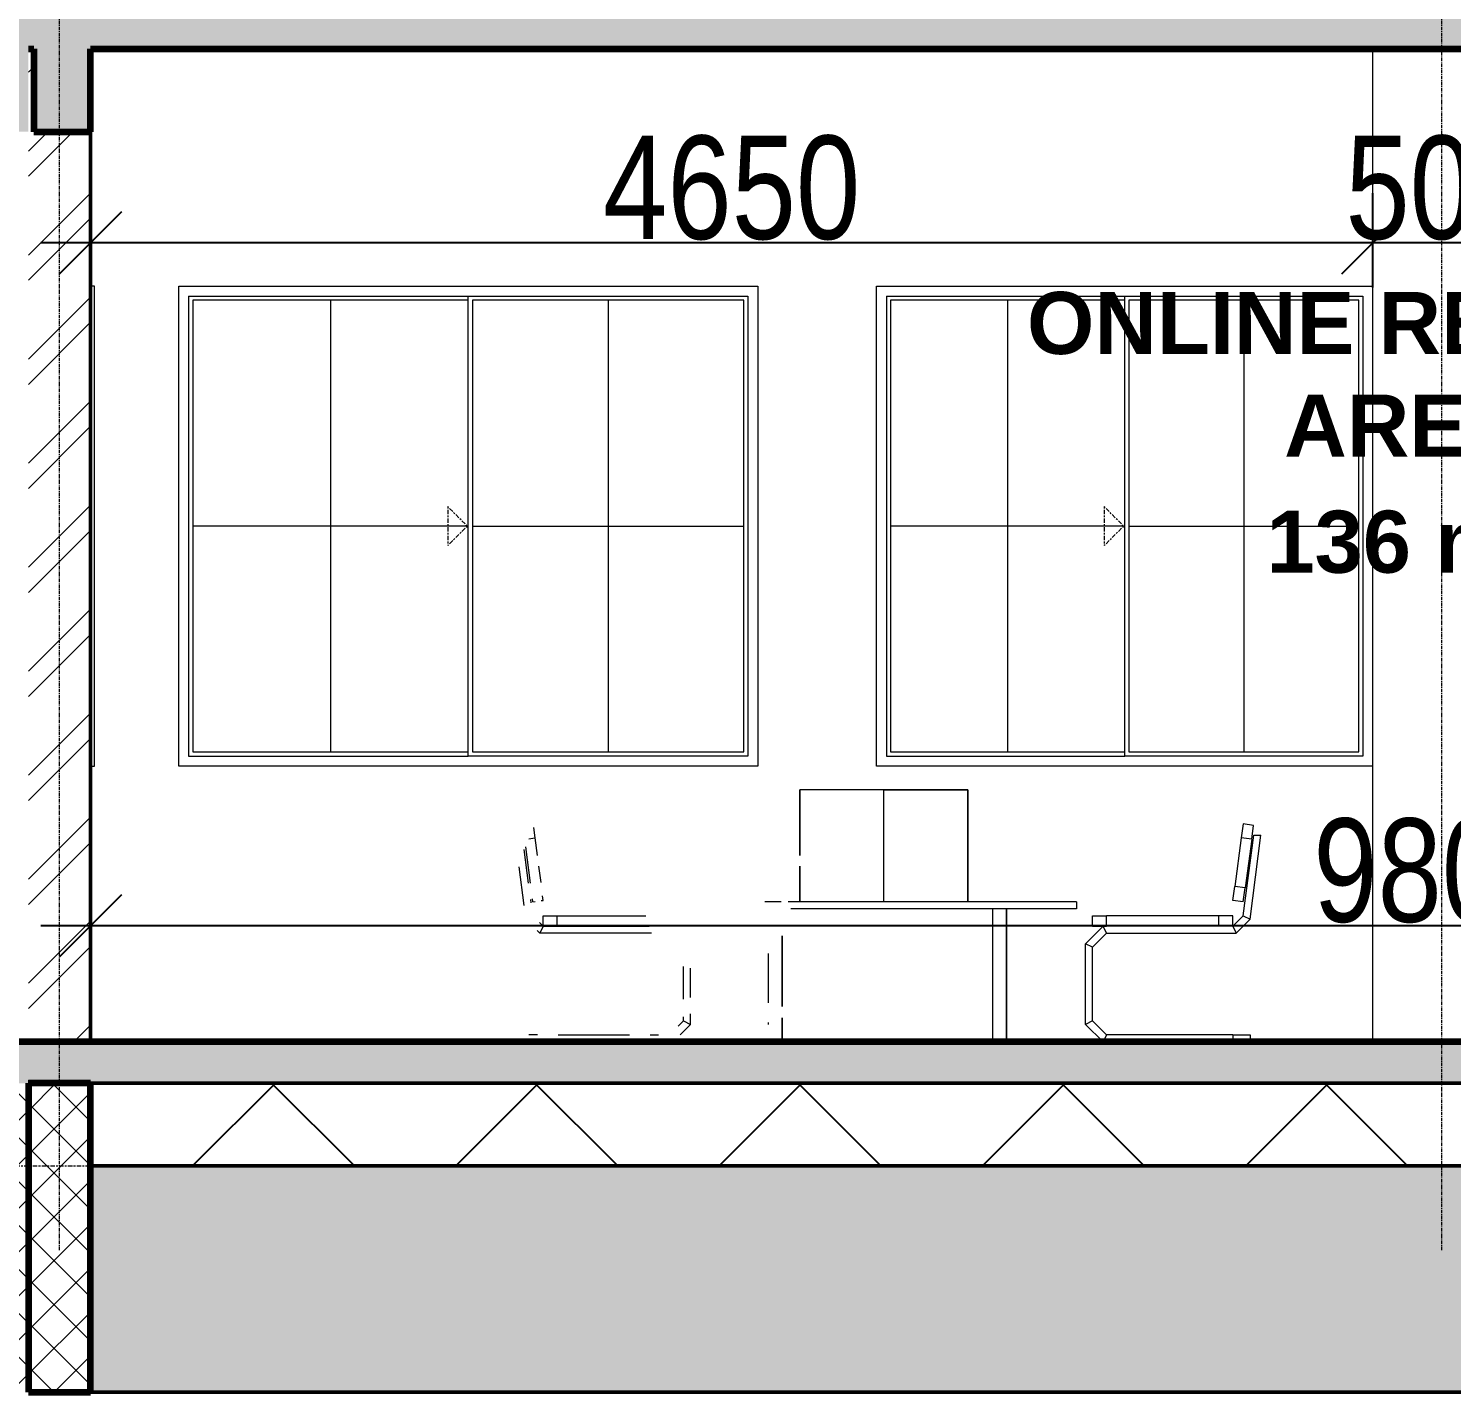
# Model space of a CAD drawing. Header units: millimetres. Extents: x -35190 to 411743, y -233114 to 23872.
# Drawn here: x 113218 to 118378, y -221579 to -216611 of the extents above; entities that cross this region are included whole.
import ezdxf

# ---------------------------------------------------------------- set-up
doc = ezdxf.new("R2010")
doc.units = ezdxf.units.MM
doc.linetypes.add('Centre', pattern=[31.75, 6.35, -4.7625, 15.875, -4.7625])
doc.linetypes.add('Grid Line', pattern=[22.225, 12.7, -3.175, 3.175, -3.175])
for name, color, linetype, lineweight in [('A-ANNO-DIMS', 211, 'Continuous', 9), ('A-AREA-IDEN', 2, 'Continuous', 9), ('A-DETL-GENF', 92, 'Continuous', 18), ('A-DETL-THIN', 151, 'Continuous', 18), ('A-FLOR-LEVL', 51, 'Continuous', 18), ('A-GLAZ', 151, 'Continuous', 18), ('A-WALL', 113, 'Continuous', 18), ('A-WALL-PATT', 111, 'Continuous', 18), ('G-IMPT', 8, 'Continuous', 18), ('I-FURN', 30, 'Continuous', 18), ('S-GRID', 1, 'Continuous', 9)]:
    doc.layers.add(name, color=color, linetype=linetype, lineweight=lineweight)
doc.styles.add('Arial_3', font='arial.ttf', dxfattribs={"width": 0.8, "height": 375})
doc.styles.add('Arial_B', font='arialbd.ttf', dxfattribs={"height": 225})
doc.dimstyles.new('main_4_5mm', dxfattribs={"dimscale": 304.8, "dimtxt": 382.597275, "dimasz": 0.738189, "dimexe": 0.590551, "dimexo": 0.0625, "dimgap": 0.024606, "dimtad": 1, "dimdec": 0, "dimzin": 0, "dimdsep": 46, "dimtxsty": 'Arial_3', "dimblk1": 'OBLIQUE', "dimblk2": 'OBLIQUE', "dimsah": 1, "dimcen": 0.09, "dimdle": 0.590551, "dimazin": 0, "dimtfac": 1, "dimtdec": 4, "dimtix": 1, "dimtmove": 0, "dimatfit": 3, "dimfxl": 0.590551, "dimfxlon": 1, "dimtvp": 1, "dimtolj": 1, "dimtzin": 0, "dimarcsym": 2})

# ---------------------------------------------------------------- blocks, each defined once
blk = doc.blocks.new('Sliding - 2L - SL2_1 X 1_8-V5-Section 3')
at = {"layer": 'A-GLAZ'}
for p, q in [((31438.9, 3190), (31423.9, 3190)), ((31438.9, 1450), (31438.9, 3190)), ((31423.9, 1450), (31438.9, 1450))]:
    blk.add_line(p, q, dxfattribs=at)
blk = doc.blocks.new('Sliding - 2L - SL2_1 X 1_8-416756-Section 3')
at = {"layer": 'A-GLAZ'}
for p, q in [((-10245.1, 3154), (-10245.1, 1486)), ((-10245.1, 3154), (-9231.1, 3154)), ((-9231.1, 1486), (-9231.1, 3154)), ((-9231.1, 3154), (-8217.1, 3154)), ((-8217.1, 3154), (-8217.1, 1486)), ((-10230.1, 3139), (-10230.1, 1501)), ((-9231.1, 3139), (-10230.1, 3139)), ((-9730.6, 3139), (-9730.6, 1501)), ((-9216, 3138.9), (-9216, 1501.1)), ((-8232.2, 3138.9), (-9216, 3138.9)), ((-8724.1, 3138.9), (-8724.1, 1501.1)), ((-8232.2, 1501.1), (-8232.2, 3138.9)), ((-9234.9, 2320), (-10230.1, 2320)), ((-9216, 2320), (-8232.2, 2320)), ((-10230.1, 1501), (-9231.1, 1501)), ((-9216, 1501.1), (-8232.2, 1501.1)), ((-10245.1, 1486), (-9231.1, 1486)), ((-8217.1, 1486), (-9231.1, 1486))]:
    blk.add_line(p, q, dxfattribs=at)
at = {"layer": 'A-GLAZ', "linetype": 'Centre'}
for p, q in [((-9234.9, 2320), (-9305.6, 2390.7)), ((-9305.6, 2390.7), (-9305.6, 2249.3)), ((-9234.9, 2320), (-9305.6, 2249.3))]:
    blk.add_line(p, q, dxfattribs=at)
blk = doc.blocks.new('Sliding - 2L - SL1_8 X 1_8-417365-Section 3')
at = {"layer": 'A-GLAZ'}
for p, q in [((-7715.1, 3154), (-7715.1, 1486)), ((-7715.1, 3154), (-6851.1, 3154)), ((-6851.1, 1486), (-6851.1, 3154)), ((-6851.1, 3154), (-5987.1, 3154)), ((-5987.1, 3154), (-5987.1, 1486)), ((-7700.1, 3139), (-7700.1, 1501)), ((-6851.1, 3139), (-7700.1, 3139)), ((-7275.6, 3139), (-7275.6, 1501)), ((-6836, 3138.9), (-6836, 1501.1)), ((-6002.2, 3138.9), (-6836, 3138.9)), ((-6419.1, 3138.9), (-6419.1, 1501.1)), ((-6002.2, 1501.1), (-6002.2, 3138.9)), ((-6854.9, 2320), (-7700.1, 2320)), ((-6836, 2320), (-6002.2, 2320)), ((-7700.1, 1501), (-6851.1, 1501)), ((-6836, 1501.1), (-6002.2, 1501.1)), ((-7715.1, 1486), (-6851.1, 1486)), ((-5987.1, 1486), (-6851.1, 1486))]:
    blk.add_line(p, q, dxfattribs=at)
at = {"layer": 'A-GLAZ', "linetype": 'Centre'}
for p, q in [((-6854.9, 2320), (-6925.6, 2390.7)), ((-6925.6, 2390.7), (-6925.6, 2249.3)), ((-6854.9, 2320), (-6925.6, 2249.3))]:
    blk.add_line(p, q, dxfattribs=at)
blk = doc.blocks.new('School05 - 12ZCVC05_dwg-579463-Section 3')
at = {"layer": 'G-IMPT', "lineweight": 9}
for p, q in [((-3574.6, 1364.4), (-3879.4, 1364.4)), ((-3574.6, 1364.4), (-3879.4, 1364.4)), ((-3879.4, 1364.4), (-3879.4, 1126.3)), ((-3879.4, 1126.3), (-3879.4, 1364.4)), ((-3269.8, 1364.4), (-3574.6, 1364.4)), ((-3574.6, 1364.4), (-3269.8, 1364.4)), ((-3574.6, 958), (-3574.6, 1364.4)), ((-3574.6, 958), (-3574.6, 1364.4)), ((-3269.8, 1364.4), (-3269.8, 958)), ((-3269.8, 958), (-3269.8, 1364.4)), ((-3879.4, 1086.6), (-3879.4, 958)), ((-3879.4, 958), (-3879.4, 1086.6)), ((-3946.9, 958), (-4005.8, 958)), ((-3946.9, 958), (-4005.8, 958)), ((-2876.1, 958), (-3921.5, 958)), ((-2876.1, 958), (-3921.5, 958)), ((-2876.1, 932.6), (-3911.6, 932.6)), ((-2876.1, 932.6), (-3911.6, 932.6)), ((-3180.9, 932.6), (-3180.9, 450)), ((-3180.9, 932.6), (-3180.9, 450)), ((-3130.1, 932.6), (-3130.1, 450)), ((-3130.1, 450), (-3130.1, 932.6)), ((-2876.1, 958), (-2876.1, 932.6)), ((-2876.1, 958), (-2876.1, 932.6)), ((-3942.9, 834.2), (-3942.9, 577.8)), ((-3942.9, 577.8), (-3942.9, 834.2)), ((-3993.7, 770.1), (-3993.7, 591)), ((-3993.7, 770.1), (-3993.7, 591)), ((-3993.7, 520.6), (-3993.7, 513.5)), ((-3993.7, 520.6), (-3993.7, 513.5)), ((-3942.9, 537.3), (-3942.9, 450)), ((-3942.9, 450), (-3942.9, 537.3))]:
    blk.add_line(p, q, dxfattribs=at)
blk = doc.blocks.new('School05 - School05-579469-Section 3')
blk.add_blockref('School05 - 12ZCVC05_dwg-579463-Section 3', (0, 0))
blk = doc.blocks.new('Armless_Chair_987 - 12ZSTG19_dwg-581259-Section 3')
at = {"layer": 'G-IMPT', "lineweight": 9}
for p, q in [((-4862, 1186.7), (-4840.1, 1189.6)), ((-4845.1, 1226.7), (-4840.1, 1189.6)), ((-4840.1, 1189.6), (-4831.5, 1126.3)), ((-4862.6, 1025.1), (-4878.5, 1147.3)), ((-4874.1, 1156.8), (-4856.3, 1025.5)), ((-4878.9, 945), (-4896.3, 1084.5)), ((-4826.2, 1086.6), (-4818.3, 1028.3)), ((-4853.3, 954), (-4854.9, 966.3)), ((-4847.2, 958), (-4848.6, 968.2)), ((-4847.2, 958), (-4839, 959.1)), ((-4816.7, 962.1), (-4809.4, 963.1)), ((-4809.4, 963.1), (-4811.7, 979.5)), ((-4809.1, 869.1), (-4822.7, 882.7)), ((-4809.1, 869.1), (-4809.1, 907.2)), ((-4809.1, 907.2), (-4758.3, 907.2)), ((-4758.3, 907.2), (-4437.5, 907.2)), ((-4758.3, 869.1), (-4758.3, 907.2)), ((-4821.8, 843.7), (-4831.9, 853.8)), ((-4809.1, 869.1), (-4821.8, 843.7)), ((-4417.3, 843.7), (-4821.8, 843.7)), ((-4809.1, 869.1), (-4758.3, 869.1)), ((-4758.3, 869.1), (-4425.4, 869.1)), ((-4301.1, 605.3), (-4301.1, 723.3)), ((-4275.7, 611.2), (-4275.7, 716.8)), ((-4320.4, 506.9), (-4301.1, 526.2)), ((-4301.1, 526.2), (-4301.1, 540.5)), ((-4301.1, 526.2), (-4275.7, 513.5)), ((-4275.7, 513.5), (-4275.7, 551.5)), ((-4830.2, 475.4), (-4861.5, 475.4)), ((-4755.7, 475.4), (-4496.7, 475.4)), ((-4422.2, 475.4), (-4390.9, 475.4)), ((-4313.4, 475.8), (-4275.7, 513.5)), ((-4872.6, 452.7), (-4872.6, 450)), ((-4809.1, 451.4), (-4809.1, 450))]:
    blk.add_line(p, q, dxfattribs=at)
blk = doc.blocks.new('Armless_Chair_987 - Armless_Chair_987-581265-Section 3')
blk.add_blockref('Armless_Chair_987 - 12ZSTG19_dwg-581259-Section 3', (0, 0))
blk = doc.blocks.new('Armless_Chair_987 - 12ZSTG19_dwg-V35-Section 3')
at = {"layer": 'G-IMPT', "lineweight": 9}
for p, q in [((-2271.5, 1240), (-2278.3, 1189.6)), ((-2233.7, 1234.9), (-2271.5, 1240)), ((-2278.3, 1189.6), (-2302.1, 1013.5)), ((-2240.5, 1184.5), (-2278.3, 1189.6)), ((-2271.2, 907.2), (-2233.1, 1199.3)), ((-2245.8, 894.5), (-2207.7, 1199.3)), ((-2240.5, 1184.5), (-2233.7, 1234.9)), ((-2233.1, 1199.3), (-2207.7, 1199.3)), ((-2240.5, 1184.5), (-2264.4, 1008.3)), ((-2309, 963.1), (-2302.1, 1013.5)), ((-2264.4, 1008.3), (-2302.1, 1013.5)), ((-2271.2, 958), (-2264.4, 1008.3)), ((-2271.2, 958), (-2309, 963.1)), ((-2817.3, 869.1), (-2817.3, 907.2)), ((-2817.3, 907.2), (-2766.5, 907.2)), ((-2360.1, 907.2), (-2766.5, 907.2)), ((-2766.5, 869.1), (-2766.5, 907.2)), ((-2309.3, 907.2), (-2360.1, 907.2)), ((-2360.1, 869.1), (-2360.1, 907.2)), ((-2309.3, 869.1), (-2271.2, 907.2)), ((-2309.3, 869.1), (-2309.3, 907.2)), ((-2296.6, 843.7), (-2245.8, 894.5)), ((-2271.2, 907.2), (-2245.8, 894.5)), ((-2842.7, 805.6), (-2779.2, 869.1)), ((-2817.3, 869.1), (-2766.5, 869.1)), ((-2817.3, 792.9), (-2766.5, 843.7)), ((-2766.5, 843.7), (-2779.2, 869.1)), ((-2360.1, 869.1), (-2766.5, 869.1)), ((-2766.5, 843.7), (-2296.6, 843.7)), ((-2309.3, 869.1), (-2360.1, 869.1)), ((-2309.3, 869.1), (-2296.6, 843.7)), ((-2842.7, 513.5), (-2842.7, 805.6)), ((-2817.3, 792.9), (-2842.7, 805.6)), ((-2817.3, 526.2), (-2817.3, 792.9)), ((-2817.3, 526.2), (-2842.7, 513.5)), ((-2766.5, 475.4), (-2817.3, 526.2)), ((-2779.2, 450), (-2842.7, 513.5)), ((-2766.5, 475.4), (-2779.2, 450)), ((-2309.3, 475.4), (-2766.5, 475.4)), ((-2309.3, 475.4), (-2245.8, 475.4)), ((-2309.3, 475.4), (-2309.3, 450)), ((-2245.8, 475.4), (-2245.8, 450))]:
    blk.add_line(p, q, dxfattribs=at)
blk = doc.blocks.new('Armless_Chair_987 - Armless_Chair_987-V38-Section 3')
blk.add_blockref('Armless_Chair_987 - 12ZSTG19_dwg-V35-Section 3', (-4150, 0))
blk = doc.blocks.new('_Oblique')
at = {"color": 0, "linetype": 'ByBlock', "lineweight": -2}
blk.add_line((-0.5, -0.5), (0.5, 0.5), dxfattribs=at)
blk = doc.blocks.new('*D1471')
at = {"layer": 'A-ANNO-DIMS', "color": 0, "lineweight": -2, "transparency": 16777216}
for p, q in [((118092.7, -217550.1), (118092.7, -217209.2)), ((118592.7, -217550.1), (118592.7, -217209.2)), ((118092.7, -217389.2), (117867.7, -217389.2)), ((118592.7, -217389.2), (118092.7, -217389.2)), ((118592.7, -217389.2), (118817.7, -217389.2))]:
    blk.add_line(p, q, dxfattribs=at)
at = {"layer": 'Defpoints', "color": 0, "transparency": 16777216}
for p in [(118092.7, -217389.2), (118092.7, -217569.2), (118592.7, -217569.2)]:
    blk.add_point(p, dxfattribs=at)
at = {"layer": 'A-ANNO-DIMS', "color": 0, "lineweight": -2, "transparency": 16777216, "xscale": 224.9999999999999, "yscale": 224.9999999999999, "zscale": 224.9999999999999}
blk.add_blockref('_Oblique', (118092.7, -217389.2), dxfattribs=at)
at = {"layer": 'A-ANNO-DIMS', "color": 0, "lineweight": -2, "transparency": 16777216, "xscale": 224.9999999999999, "yscale": 224.9999999999999, "zscale": 224.9999999999999, "rotation": 180}
blk.add_blockref('_Oblique', (118592.7, -217389.2), dxfattribs=at)
at = {"layer": 'A-ANNO-DIMS', "color": 0, "transparency": 16777216, "insert": (118342.7, -217190.2), "char_height": 375, "width": 743.769, "attachment_point": 5, "style": 'Arial_3'}
blk.add_mtext('\\A1;500', dxfattribs=at)
blk = doc.blocks.new('*D1472')
at = {"layer": 'A-ANNO-DIMS', "color": 0, "lineweight": -2, "transparency": 16777216}
for p, q in [((113442.7, -217550.1), (113442.7, -217209.2)), ((118092.7, -217550.1), (118092.7, -217209.2)), ((118272.7, -217389.2), (113262.7, -217389.2))]:
    blk.add_line(p, q, dxfattribs=at)
at = {"layer": 'Defpoints', "color": 0, "transparency": 16777216}
for p in [(113442.7, -217389.2), (113442.7, -217569.2), (118092.7, -217569.2)]:
    blk.add_point(p, dxfattribs=at)
at = {"layer": 'A-ANNO-DIMS', "color": 0, "lineweight": -2, "transparency": 16777216, "xscale": 224.9999999999999, "yscale": 224.9999999999999, "zscale": 224.9999999999999, "rotation": 180}
blk.add_blockref('_Oblique', (113442.7, -217389.2), dxfattribs=at)
at = {"layer": 'A-ANNO-DIMS', "color": 0, "lineweight": -2, "transparency": 16777216, "xscale": 224.9999999999999, "yscale": 224.9999999999999, "zscale": 224.9999999999999}
blk.add_blockref('_Oblique', (118092.7, -217389.2), dxfattribs=at)
at = {"layer": 'A-ANNO-DIMS', "color": 0, "transparency": 16777216, "insert": (115767.7, -217190.2), "char_height": 375, "width": 991.692, "attachment_point": 5, "style": 'Arial_3'}
blk.add_mtext('\\A1;4650', dxfattribs=at)
blk = doc.blocks.new('*D1473')
at = {"layer": 'A-ANNO-DIMS', "color": 0, "lineweight": -2, "transparency": 16777216}
for p, q in [((113442.7, -220025.7), (113442.7, -219684.7)), ((123242.7, -220025.7), (123242.7, -219684.7)), ((123422.7, -219864.7), (113262.7, -219864.7))]:
    blk.add_line(p, q, dxfattribs=at)
at = {"layer": 'Defpoints', "color": 0, "transparency": 16777216}
for p in [(113442.7, -219864.7), (113442.7, -220044.7), (123242.7, -220044.7)]:
    blk.add_point(p, dxfattribs=at)
at = {"layer": 'A-ANNO-DIMS', "color": 0, "lineweight": -2, "transparency": 16777216, "xscale": 224.9999999999999, "yscale": 224.9999999999999, "zscale": 224.9999999999999, "rotation": 180}
blk.add_blockref('_Oblique', (113442.7, -219864.7), dxfattribs=at)
at = {"layer": 'A-ANNO-DIMS', "color": 0, "lineweight": -2, "transparency": 16777216, "xscale": 224.9999999999999, "yscale": 224.9999999999999, "zscale": 224.9999999999999}
blk.add_blockref('_Oblique', (123242.7, -219864.7), dxfattribs=at)
at = {"layer": 'A-ANNO-DIMS', "color": 0, "transparency": 16777216, "insert": (118342.7, -219665.8), "char_height": 375, "width": 991.692, "attachment_point": 5, "style": 'Arial_3'}
blk.add_mtext('\\A1;9800', dxfattribs=at)

msp = doc.modelspace()

# ---------------------------------------------------------------- hatches: boundary and pattern name
at = {"layer": 'A-DETL-GENF'}
h = msp.add_hatch(dxfattribs=at)
h.set_pattern_fill('FP_3', style=0, pattern_type=2)
h.set_pattern_definition([(50, (95014.18, -213760.84), (191.2931, -16.7364), [20.003, -220.028]), (355, (95014.18, -213760.84), (-37.0045, 200.6095), [16.002, -176.022]), (100.451, (95030.13, -213762.23), (154.2901, 183.8728), [17, -186.995]), (46.184, (95014.18, -213707.5), (284.633, -44.1445), [30.004, -330.041]), (96.636, (95037.9, -213711.18), (249.2724, 259.7988), [25.499, -280.492]), (351.184, (95014.18, -213707.5), (249.275, 259.797), [24.003, -264.033]), (21, (95040.85, -213720.83), (159.19475, -107.37875), [20.002, -220.027]), (326, (95040.85, -213720.83), (64.8925, 193.3972), [16.002, -176.022]), (71.451, (95054.12, -213729.78), (224.0884, 86.0174), [17, -186.995]), (37.5, (95014.184, -213760.837), (3.24264, 88.78263), [8.801, -165.087, 8.801, -169.888, -176.689]), (37.5, (95014.184, -213760.837), (3.24264, 88.78263), [-352.577, 8.801, -167.888]), (7.5, (95014.18, -213760.84), (70.16022, 105.18966), [8.801, -93.078, 8.801, -161.087, -67.342]), (7.5, (95014.18, -213760.84), (70.16022, 105.18966), [-271.767, 8.801, -58.541]), (327.5, (94954.71, -213760.84), (142.37024, -6.01556), [8.801, -57.874, 8.801, -199.225, -276.034]), (327.5, (94954.71, -213760.84), (142.37024, -6.01556), [-274.701, 8.801, -267.233]), (317.5, (94928.04, -213760.84), (155.5355, 26.69786), [8.801, -77.876, 8.801, -129.349, -196.024]), (317.5, (94928.04, -213760.84), (155.5355, 26.69786), [-224.828, 8.801, -187.223])])
h.paths.add_polyline_path([(98217.7, -220440.5), (98217.7, -220290.5), (95967.7, -220290.5), (95967.7, -220435.8), (97992.7, -220435.8), (97992.7, -220440.5), (98072.2, -220440.5)])
h.paths.add_polyline_path([(116538.5, -220435.8), (123467.7, -220435.8), (123467.7, -220285.8), (104067.7, -220285.8), (104067.7, -220435.8), (116018.3, -220435.8)])
h.paths.add_polyline_path([(90117.7, -220435.8), (90117.7, -220285.8), (71192.7, -220285.8), (71192.7, -220435.8), (90009.5, -220435.8)])
h.paths.add_polyline_path([(123300.8, -219735.8), (123467.7, -219735.8), (123467.7, -219435.8), (123917.7, -219435.8), (123917.7, -219285.8), (123242.7, -219285.8), (123242.7, -219735.8)])
h.paths.add_polyline_path([(71283.1, -219735.8), (71417.7, -219735.8), (71417.7, -219285.8), (70742.7, -219285.8), (70742.7, -219435.8), (71192.7, -219435.8), (71192.7, -219735.8)])
h.paths.add_polyline_path([(87408.6, -217585.8), (87467.7, -217585.8), (87467.7, -217360.8), (87242.7, -217360.8), (87242.7, -217585.8)])
h.paths.add_polyline_path([(90009.5, -217585.8), (90117.7, -217585.8), (90117.7, -217360.8), (89892.7, -217360.8), (89892.7, -217585.8)])
h.paths.add_polyline_path([(98072.2, -217585.8), (98217.7, -217585.8), (98217.7, -217360.8), (97992.7, -217360.8), (97992.7, -217585.8)])
h.paths.add_polyline_path([(95991.5, -217585.8), (96192.7, -217585.8), (96192.7, -217360.8), (95967.7, -217360.8), (95967.7, -217585.8)])
h.paths.add_polyline_path([(71177.7, -217565.8), (71417.7, -217565.8), (71417.7, -217340.8), (71177.7, -217340.8), (71177.7, -217437)])
h.paths.add_polyline_path([(123300.8, -217545.8), (123467.7, -217545.8), (123467.7, -217320.8), (123242.7, -217320.8), (123242.7, -217545.8)])
h.paths.add_polyline_path([(76567.7, -216985.8), (76567.7, -216685.8), (81217.7, -216685.8), (81217.7, -216985.8), (81442.7, -216985.8), (81442.7, -216685.8), (81462.7, -216685.8), (81462.7, -216985.8), (81667.7, -216985.8), (81667.7, -216685.8), (87242.7, -216685.8), (87242.7, -216985.8), (87467.7, -216985.8), (87467.7, -216685.8), (89892.7, -216685.8), (89892.7, -216985.8), (90117.7, -216985.8), (90117.7, -216535.8), (70742.7, -216535.8), (70742.7, -216685.8), (71192.7, -216685.8), (71192.7, -216985.8), (71417.7, -216985.8), (71417.7, -216685.8), (76067.7, -216685.8), (76067.7, -216985.8)])
h.paths.add_polyline_path([(98072.2, -216985.8), (98217.7, -216985.8), (98217.7, -216535.8), (95967.7, -216535.8), (95967.7, -216985.8), (96192.7, -216985.8), (96192.7, -216685.8), (97992.7, -216685.8), (97992.7, -216985.8)])
h.paths.add_polyline_path([(104292.7, -216985.8), (104292.7, -216685.8), (110092.7, -216685.8), (110092.7, -216985.8), (110317.7, -216985.8), (110317.7, -216685.8), (112992.7, -216685.8), (112992.7, -216985.8), (113217.7, -216985.8), (113217.7, -216685.8), (113237.7, -216685.8), (113237.7, -216985.8), (113442.7, -216985.8), (113442.7, -216685.8), (123242.7, -216685.8), (123242.7, -216985.8), (123467.7, -216985.8), (123467.7, -216685.8), (123917.7, -216685.8), (123917.7, -216535.8), (104067.7, -216535.8), (104067.7, -216985.8)])
h.paths.add_polyline_path([(98217.7, -213835.8), (98217.7, -213610.8), (97992.7, -213610.8), (97992.7, -213835.8), (98072.2, -213835.8)])
h.paths.add_polyline_path([(96192.7, -213835.8), (96192.7, -213610.8), (95967.7, -213610.8), (95967.7, -213835.8), (95991.5, -213835.8)])
h.paths.add_polyline_path([(123467.7, -213795.8), (123467.7, -213570.8), (123242.7, -213570.8), (123242.7, -213795.8), (123300.8, -213795.8)])
h.paths.add_polyline_path([(71192.7, -213795.8), (71417.7, -213795.8), (71417.7, -213570.8), (71192.7, -213570.8)])
h.paths.add_polyline_path([(90117.7, -213795.8), (90117.7, -213570.8), (89892.7, -213570.8), (89892.7, -213795.8), (90009.5, -213795.8)])
h.paths.add_polyline_path([(117542.7, -213235.8), (117542.7, -212935.8), (123242.7, -212935.8), (123242.7, -213235.8), (123467.7, -213235.8), (123467.7, -212785.8), (104067.7, -212785.8), (104067.7, -213235.8), (104292.7, -213235.8), (104292.7, -212935.8), (109955.2, -212935.8), (109955.2, -213235.8), (110455.2, -213235.8), (110455.2, -212935.8), (112992.7, -212935.8), (112992.7, -213235.8), (113217.7, -213235.8), (113217.7, -212935.8), (113237.7, -212935.8), (113237.7, -213235.8), (113442.7, -213235.8), (113442.7, -212935.8), (117317.7, -212935.8), (117317.7, -213235.8)])
h.paths.add_polyline_path([(76067.7, -213235.8), (76567.7, -213235.8), (76567.7, -212935.8), (81217.7, -212935.8), (81217.7, -213235.8), (81442.7, -213235.8), (81442.7, -212935.8), (81462.7, -212935.8), (81462.7, -213235.8), (81667.7, -213235.8), (81667.7, -212935.8), (89892.7, -212935.8), (89892.7, -213235.8), (90117.7, -213235.8), (90117.7, -212785.8), (71192.7, -212785.8), (71192.7, -213235.8), (71417.7, -213235.8), (71417.7, -212935.8), (76067.7, -212935.8)])
h.paths.add_polyline_path([(98072.2, -213235.8), (98217.7, -213235.8), (98217.7, -212785.8), (95967.7, -212785.8), (95967.7, -213235.8), (96192.7, -213235.8), (96192.7, -212935.8), (97992.7, -212935.8), (97992.7, -213235.8)])
h.paths.add_polyline_path([(120317.7, -210685.8), (120317.7, -210460.8), (120092.7, -210460.8), (120092.7, -210685.8)])
h.paths.add_polyline_path([(98217.7, -210085.8), (98217.7, -209860.8), (97992.7, -209860.8), (97992.7, -210085.8)])
h.paths.add_polyline_path([(96192.7, -210085.8), (96192.7, -209860.8), (95967.7, -209860.8), (95967.7, -210085.8)])
h.paths.add_polyline_path([(89892.7, -210085.8), (90117.7, -210085.8), (90117.7, -209860.8), (89892.7, -209860.8)])
h.paths.add_polyline_path([(123821, -210045.8), (123917.7, -210045.8), (123917.7, -209895.8), (123467.7, -209895.8), (123467.7, -209820.8), (123242.7, -209820.8), (123242.7, -210045.8), (123300.8, -210045.8)])
h.paths.add_polyline_path([(70742.7, -210045.8), (71417.7, -210045.8), (71417.7, -209820.8), (71192.7, -209820.8), (71192.7, -209895.8), (70742.7, -209895.8)])
h.paths.add_polyline_path([(123467.7, -209515.8), (123467.7, -209185.8), (123242.7, -209185.8), (123242.7, -209515.8)])
h.paths.add_polyline_path([(71417.7, -209515.8), (71417.7, -209185.8), (71192.7, -209185.8), (71192.7, -209515.8)])
h = msp.add_hatch(dxfattribs=at)
h.set_pattern_fill('FP_6', style=0, pattern_type=2)
h.set_pattern_definition([(45, (95014.18, -213760.84), (-79.5495, 79.5495), []), (135, (95014.18, -213760.84), (-79.5495, -79.5495), [])])
h.paths.add_polyline_path([(71417.7, -221579), (71417.7, -220435.8), (71192.7, -220435.8), (71192.7, -221579)])
h.paths.add_polyline_path([(81217.7, -221568.9), (81442.2, -221568.9), (81442.2, -220435.8), (81217.7, -220435.8), (81217.7, -221331.6)])
h.paths.add_polyline_path([(81443.2, -221568.9), (81667.7, -221568.9), (81667.7, -220435.8), (81443.2, -220435.8), (81443.2, -221331.6)])
h.paths.add_polyline_path([(123467.7, -221556.4), (123467.7, -220435.8), (123242.7, -220435.8), (123242.7, -221556.4)])
h.paths.add_polyline_path([(113218.2, -221556.4), (113442.7, -221556.4), (113442.7, -220435.8), (113218.2, -220435.8)])
h.paths.add_polyline_path([(89892.7, -221556.4), (90117.7, -221556.4), (90117.7, -220435.8), (89892.7, -220435.8), (89892.7, -221331.6)])
h.paths.add_polyline_path([(113217.2, -221556.4), (113217.2, -220435.8), (112992.7, -220435.8), (112992.7, -221556.4)])
h.paths.add_polyline_path([(110317.7, -221556.4), (110317.7, -220435.8), (110092.7, -220435.8), (110092.7, -221556.4)])
h.paths.add_polyline_path([(96192.7, -221556.4), (96192.7, -220435.8), (95967.7, -220435.8), (95967.7, -221556.4)])
h.paths.add_polyline_path([(98217.7, -221556.4), (98217.7, -220440.5), (97992.7, -220440.5), (97992.7, -221556.4)])
h.paths.add_polyline_path([(104067.7, -221556.4), (104292.7, -221556.4), (104292.7, -220435.8), (104067.7, -220435.8), (104067.7, -221331.6)])
at = {"layer": 'A-DETL-GENF', "lineweight": 25}
h = msp.add_hatch(dxfattribs=at)
h.set_pattern_fill('FP_4', color=250, style=0, pattern_type=2)
h.set_pattern_definition([(45, (95014.2, -213760.84), (-477.297, 477.297), []), (135, (95014.2, -213760.84), (-477.297, -477.297), [])])
h.paths.add_polyline_path([(89892.7, -220735.8), (89892.7, -220435.8), (81667.7, -220435.8), (81667.7, -220735.8), (89489.3, -220735.8)])
h.paths.add_polyline_path([(72843.6, -220735.8), (81217.7, -220735.8), (81217.7, -220435.8), (71417.7, -220435.8), (71417.7, -220735.8)])
h.paths.add_polyline_path([(123242.7, -220735.8), (123242.7, -220435.8), (113442.7, -220435.8), (113442.7, -220735.8), (122780.6, -220735.8)])
h.paths.add_polyline_path([(96192.7, -220735.8), (97992.7, -220735.8), (97992.7, -220435.8), (96192.7, -220435.8), (96192.7, -220552.7)])
h.paths.add_polyline_path([(104292.7, -220735.8), (110092.7, -220735.8), (110092.7, -220435.8), (104292.7, -220435.8), (104292.7, -220552.7)])
h.paths.add_polyline_path([(110317.7, -220735.8), (112992.7, -220735.8), (112992.7, -220435.8), (110317.7, -220435.8)])
h = msp.add_hatch(dxfattribs=at)
h.set_pattern_fill('FP_5', color=250, style=0, pattern_type=2)
h.set_pattern_definition([(0, (95014.2, -213760.84), (476.25, 476.25), [476.25, -476.25]), (0, (95014.2, -213582.24), (476.25, 476.25), [476.25, -476.25]), (0, (95014.2, -213403.65), (476.25, 476.25), [476.25, -476.25]), (90, (95073.7, -213344.1), (-476.25, 476.25), [476.25, -476.25]), (90, (95252.3, -213344.1), (-476.25, 476.25), [476.25, -476.25]), (90, (95430.9, -213344.1), (-476.25, 476.25), [476.25, -476.25])])
h.paths.add_polyline_path([(71417.7, -221556.4), (81217.7, -221556.4), (81217.7, -220735.8), (71417.7, -220735.8)])
h.paths.add_polyline_path([(123242.7, -221556.4), (123242.7, -220735.8), (113442.7, -220735.8), (113442.7, -221556.4), (122780.6, -221556.4)])
h.paths.add_polyline_path([(81667.7, -221556.4), (89892.7, -221556.4), (89892.7, -220735.8), (81667.7, -220735.8), (81667.7, -221331.6)])
h.paths.add_polyline_path([(90117.7, -221556.4), (95967.7, -221556.4), (95967.7, -220735.8), (90117.7, -220735.8), (90117.7, -221331.6)])
h.paths.add_polyline_path([(112992.7, -221556.4), (112992.7, -220735.8), (110317.7, -220735.8), (110317.7, -221556.4)])
h.paths.add_polyline_path([(110092.7, -221556.4), (110092.7, -220735.8), (104292.7, -220735.8), (104292.7, -221556.4), (106135, -221556.4)])
h.paths.add_polyline_path([(96192.7, -221556.4), (97992.7, -221556.4), (97992.7, -220735.8), (96192.7, -220735.8), (96192.7, -221331.6)])
h.paths.add_polyline_path([(98217.7, -221556.4), (104067.7, -221556.4), (104067.7, -220735.8), (98217.7, -220735.8), (98217.7, -221331.6)])
at = {"layer": 'A-WALL-PATT'}
h = msp.add_hatch(dxfattribs=at)
h.set_pattern_fill('FP_1', style=0, pattern_type=2)
h.set_pattern_definition([(45, (95014.18, -213760.84), (-188.5854, 188.5854), []), (45, (95014.18, -213475.09), (-188.5854, 188.5854), [])])
h.paths.add_polyline_path([(113217.7, -220735.8), (113218.2, -220735.8), (113217.7, -220435.8)])
h.paths.add_polyline_path([(113217.7, -220285.8), (113442.7, -220285.8), (113442.7, -216985.8), (113237.7, -216985.8), (113237.7, -216685.8), (113217.7, -216685.8), (113217.7, -219773.8)])

# ---------------------------------------------------------------- linework, layer by layer
at = {"layer": 'A-DETL-THIN', "lineweight": 100}
for p, q in [((113217.7, -216685.8), (113237.7, -216685.8)), ((113237.7, -216685.8), (113237.7, -216985.8)), ((113442.7, -216985.8), (113442.7, -216685.8)), ((113442.7, -216685.8), (123242.7, -216685.8)), ((113237.7, -216985.8), (113442.7, -216985.8)), ((123467.7, -220285.8), (104067.7, -220285.8)), ((113217.2, -220435.8), (113218.2, -220435.8)), ((113442.7, -220435.8), (113218.2, -220435.8)), ((113218.2, -220435.8), (113218.2, -221556.4)), ((113442.7, -221556.4), (113442.7, -220435.8)), ((113218.2, -221556.4), (113442.7, -221556.4))]:
    msp.add_line(p, q, dxfattribs=at)
at = {"layer": 'A-DETL-THIN', "lineweight": 50}
for p, q in [((123242.7, -220435.8), (113442.7, -220435.8)), ((123242.7, -220735.8), (113442.7, -220735.8)), ((113442.7, -221556.4), (123242.7, -221556.4))]:
    msp.add_line(p, q, dxfattribs=at)
at = {"layer": 'A-FLOR-LEVL', "linetype": 'Centre', "lineweight": 9}
for p, q in [((66423.6, -220285.8), (130357.1, -220285.8)), ((66423.6, -220735.8), (130357.1, -220735.8))]:
    msp.add_line(p, q, dxfattribs=at)
at = {"layer": 'A-WALL'}
for p, q in [((118092.7, -220285.8), (118092.7, -216685.8)), ((113762.7, -219285.8), (113762.7, -217545.8)), ((113762.7, -217545.8), (115862.7, -217545.8)), ((115862.7, -217545.8), (115862.7, -219285.8)), ((116292.7, -219285.8), (116292.7, -217545.8)), ((116292.7, -217545.8), (118092.7, -217545.8)), ((115862.7, -219285.8), (113762.7, -219285.8)), ((118092.7, -219285.8), (116292.7, -219285.8))]:
    msp.add_line(p, q, dxfattribs=at)
at = {"layer": 'A-WALL', "lineweight": 50}
msp.add_line((113442.7, -220285.8), (113442.7, -216985.8), dxfattribs=at)
at = {"layer": 'S-GRID', "linetype": 'Grid Line'}
for p, q in [((113330.2, -221040.6), (113330.2, -202607.3)), ((118342.7, -221040.6), (118342.7, -202607.3))]:
    msp.add_line(p, q, dxfattribs=at)

# ---------------------------------------------------------------- block references
at = {"layer": 'A-GLAZ'}
msp.add_blockref('Sliding - 2L - SL2_1 X 1_8-V5-Section 3', (82018.8, -220735.8), dxfattribs=at)
at = {"layer": 'A-GLAZ', "linetype": 'Centre'}
for name in ['Sliding - 2L - SL2_1 X 1_8-416756-Section 3', 'Sliding - 2L - SL1_8 X 1_8-417365-Section 3']:
    msp.add_blockref(name, (124043.8, -220735.8), dxfattribs=at)
at = {"layer": 'I-FURN'}
for name, p in [('School05 - School05-579469-Section 3', (119893.8, -220735.8)), ('Armless_Chair_987 - Armless_Chair_987-581265-Section 3', (119893.8, -220735.8)), ('Armless_Chair_987 - Armless_Chair_987-V38-Section 3', (124043.8, -220735.8))]:
    msp.add_blockref(name, p, dxfattribs=at)

# ---------------------------------------------------------------- texts
at = {"layer": 'A-AREA-IDEN', "char_height": 225, "attachment_point": 1, "style": 'Arial_B'}
for s, insert, width in [('ONLINE READING', (116838.3, -217566.8), 3331.012), ('AREA', (117770.9, -217938.8), 1076.265), ('136 m²', (117706.4, -218359.7), 1226.582)]:
    msp.add_mtext(s, dxfattribs=dict(at, insert=insert, width=width))

# ---------------------------------------------------------------- dimensions: what is measured, and where the dimension line sits
at = {"layer": 'A-ANNO-DIMS'}
for base, p1, p2, override, picture, middle in [((113442.7, -217389.2), (118092.7, -217569.2), (113442.7, -217569.2), {"dimpost": '<>', "dimfxl": 4650}, '*D1472', (115767.7, -217190.2)), ((118092.7, -217389.2), (118592.7, -217569.2), (118092.7, -217569.2), {"dimpost": '<>', "dimfxl": 500}, '*D1471', (118342.7, -217190.2)), ((113442.7, -219864.7), (123242.7, -220044.7), (113442.7, -220044.7), {"dimpost": '<>', "dimfxl": 9800}, '*D1473', (118342.7, -219665.8))]:
    dim = msp.add_linear_dim(base=base, p1=p1, p2=p2, dimstyle='main_4_5mm', override=override, dxfattribs=at)
    dim.commit()
    dim.dimension.update_dxf_attribs({"geometry": picture, "text_midpoint": middle})

doc.saveas('drawing.dxf')
